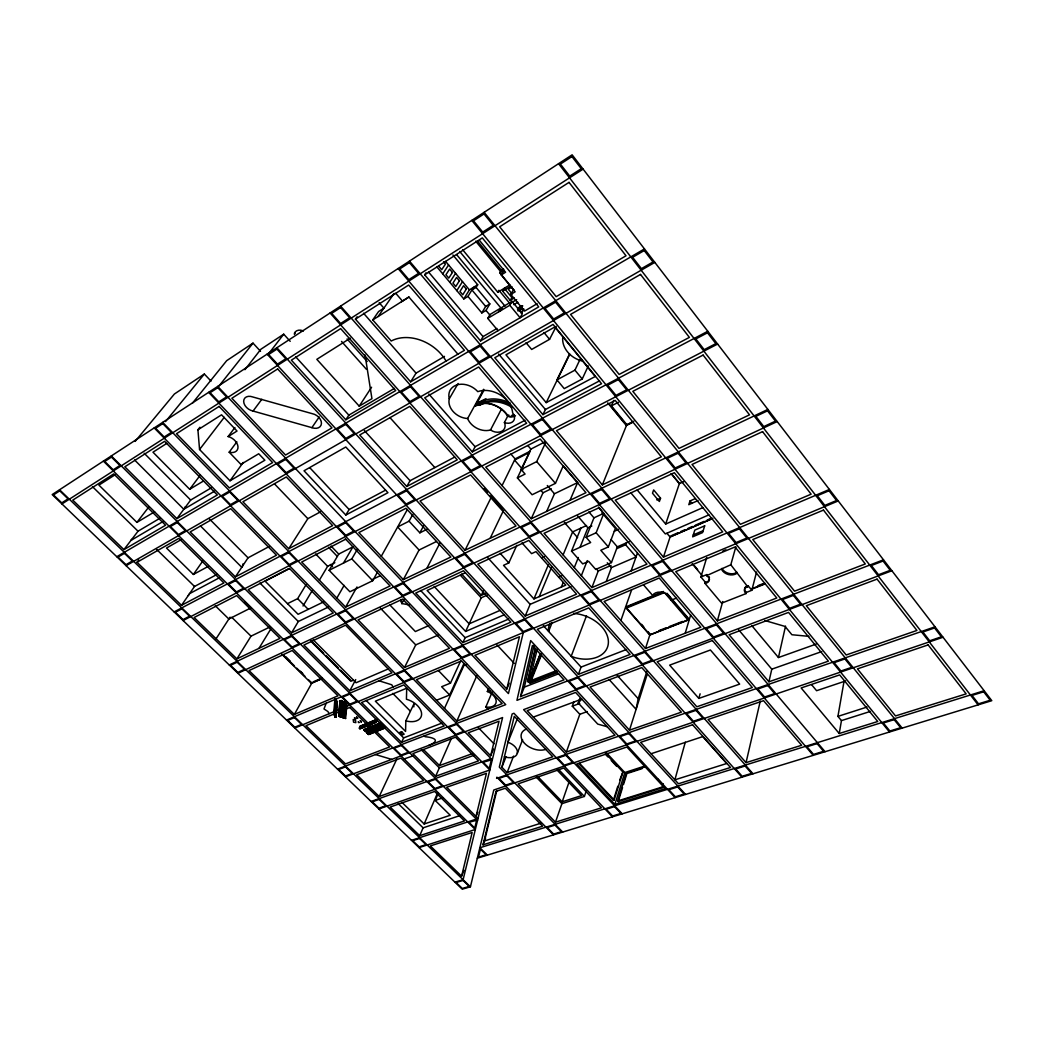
<?xml version="1.0" encoding="UTF-8"?>
<svg xmlns="http://www.w3.org/2000/svg" width="1044" height="1044" viewBox="0 0 1044 1044"><rect width="100%" height="100%" fill="white"/><g stroke="black" fill="none" stroke-linecap="round" stroke-linejoin="round"><path stroke-width="1.5" d="M405.842 720.856L405.555 731.426L375.357 701.176L406.716 688.192L406.429 699.245A16.378 10.27 25.2 0 1 421.606 714.318A16.378 10.27 25.2 0 1 405.842 720.856L413.933 703.878L413.829 706.905M333.61 714.553L334.837 714.814L333.61 714.553L334.902 698.932L336.09 699.31L334.772 716.941L335.933 717.319L337.264 701.751L336.077 701.359L337.199 701.881L335.933 717.319M334.772 714.931L336.09 699.31M336.677 701.555L335.424 717.006M338.674 716.21L340.031 700.602L341.218 700.981L339.848 716.589L338.674 716.21L340.031 700.602M340.618 700.798L339.261 716.406L340.553 700.915L341.518 700.42M340.357 716.758L341.727 701.15L342.915 701.542L341.532 717.15L340.357 716.758L341.727 701.15M342.328 701.346L340.944 716.954L342.562 700.902M342.706 717.528L344.115 701.933L345.29 702.312L343.946 717.789L342.706 717.528L343.946 717.789M343.881 717.92L345.29 702.312M344.442 718.102L345.799 702.625L347.052 702.886L345.616 718.481L344.442 718.102L345.864 702.508L347.052 702.886M346.451 702.69L345.094 718.168M358.862 722.592L358.17 721.756L359.045 722.605M361.185 721.809L360.154 720.765M360.832 721.835L361.498 721.678M361.328 721.717L360.467 720.634M357.779 718.011L356.435 717.097M357.609 718.063L356.748 716.967M839.232 733.527L801.139 687.957L839.65 674.907L877.743 721.495L839.232 733.527L841.451 720.608L837.927 716.38L843.996 681.51M646.902 671.357L638.197 698.697L636.096 709.333L609.187 679.579M816.264 644.057L778.446 657.537L785.532 626.139M768.919 681.784L729.117 634.739L788.546 612.397L828.401 661.152L768.919 681.784L771.79 669.178L738.63 629.754M746.042 762.642L708.041 719.499L763.569 700.681L801.635 745.272L746.042 762.642L760.28 701.059M520.538 696.57L532.388 645.505L564.021 679.853L520.538 696.57L524.349 687.122L534.084 645.349M557.418 672.519L530.195 683.128L527.598 681.51L535.376 648.35M540.309 653.661L530.13 679.057L528.551 678.535L535.337 649.603M530.13 679.057L537.308 648.611M461.605 876.177L472.149 832.499L430.311 845.927L461.605 876.177L463.941 870.252M490.68 755.765L499.032 721.234L468.273 732.797L490.68 755.765L493.447 748.992M506.797 689.053L519.429 636.762L474.903 655.306L506.797 689.053L509.211 683.22M477.33 858.194L991.8 700.681L572.125 154.825L52.2 494.569L462.244 889.175L470.426 886.787L493.786 790.008L943.032 637.245M483.007 844.831L496.004 791.365L505.309 788.22L542.619 826.196L483.007 844.831L485.564 838.215M501.877 767.236L514.261 716.328L552.772 756.769L507.11 772.612L501.877 767.236L506.04 756.73M496.774 790.608L484.507 840.955L540.962 823.207M709.515 579.237A5.82 4.241 16.9 0 1 705.235 582.147L704.896 583.27L721.6 603.171L746.042 593.579L746.343 592.444L751.837 590.278L756.535 572.06M746.042 593.579A5.768 4.189 15 0 1 747.752 586.819L748.052 585.671A5.768 4.189 15 0 0 747.23 585.906M747.752 586.819L730.813 564.765L735.85 546.756M685.282 742.193L674.868 779.829L726.715 763.503L702.808 736.594L651.038 753.755M698.841 698.41L739.661 684.107L710.416 649.994L669.661 665.145L698.841 698.41L700.106 693.816M717.372 620.854L776.775 598.003L735.028 546.952L675.742 571.642L717.372 620.854L722.735 601.514M662.418 786.954L662.979 787.581L618.205 801.583L617.643 800.983L662.418 786.954L663.279 783.913M704.896 583.27A5.82 4.241 16.9 0 0 709.176 580.36A5.82 4.241 16.9 0 0 706.618 575.662L730.813 564.765M706.618 575.662L706.945 574.526L700.915 576.993L705.235 582.147M663.318 592.196L626.609 607.216L626.283 608.156L649.799 635.039L688.061 620.097L688.348 619.131L666.829 593.997M700.915 576.993L706.736 557.561M685.203 633.225L690.658 614.981M617.643 800.983L626.335 772.978L646.092 766.544M618.205 801.583L622.55 787.581M623.516 784.475L626.896 773.578L626.335 772.978M614.89 804.389L665.25 788.677L626.883 747.008L576.706 764.012L614.89 804.389L624.821 772.56L644.905 766.009M613.415 800.213L614.146 799.978L579.681 763.49L578.95 763.738L613.415 800.213L617.8 786.236M619.744 780.012L622.903 772.012L605.324 753.129M614.146 799.978L622.903 772.012M629.48 730.161L681.367 712.152L641.76 667.573L590.056 687.017L629.48 730.161L647.189 674.372M645.505 648.494L700.837 627.222L659.221 578.011L604.111 601.488L645.505 648.494L650.112 634.086L647.972 631.633M695.265 498.614L690.006 500.963L688.792 504.683L698.018 500.559M663.449 557.118L722.683 531.866L674.32 472.71L615.281 500.167L663.449 557.118L670.379 536.068M555.473 822.176L601.396 807.834L563.786 767.992L518.111 783.874L555.473 822.176L561.907 803.658L584.392 796.441L586.258 790.83M637.218 489.962L665.681 524.049L679.657 482.772M537.921 776.671L562.194 801.818L569.097 781.917M354.399 717.907L355.769 718.781M620.88 620.527L631.711 589.612M660.552 498.21L659.377 501.512L652.487 493.212L653.661 489.923L660.552 498.21L656.793 499.919M566.357 752.045L614.981 735.185L575.622 692.446L527.207 710.638L566.357 752.045L579.812 714.292L587.263 711.577M631.098 570.911L637.388 553.216M607.19 726.728L597.742 724.092L578.245 702.977L579.877 698.436M579.812 714.292L572.295 706.188L573.939 701.672M616.639 548.7L625.63 544.746L626.322 542.88M578.428 674.307L630.093 654.431L588.738 607.895L537.321 629.31L578.428 674.307L581.077 667.09L626.478 649.485M580.947 528.081L571.525 551.128L582.722 563.904L588.62 561.307L595.706 569.424L611.458 562.572L617.33 546.847L629.18 541.614M606.251 581.495L611.432 567.584L636.07 556.948L625.63 544.746M586.506 615.738L571.212 656.245L575.022 657.668A31.124 21.428 21.2 0 0 608.391 641.394A31.124 21.428 21.2 0 0 573.574 613.402M591.896 587.615L646.967 564.138L598.878 507.802L544.054 533.314L591.896 587.615L598.238 570.99L611.04 565.443M611.458 562.572L600.796 550.266L608.339 546.926L615.373 528.46L602.075 512.891L602.532 511.743L598.525 507.058M504.422 756.743A11.771 7.399 22.3 0 0 517.315 753.298L522.574 739.778M507.11 772.612L513.583 756.078M586.128 537.308L596.137 532.779L603.837 513.283L593.958 517.837L586.128 537.308L590.656 542.528L571.525 551.128M581.351 575.662L587.276 560.615M517.524 718.246L507.945 742.258A11.771 7.399 22.3 0 1 517.315 753.298M529.164 682.032L540.544 653.674M477.813 811.997L476.025 816.473L486.439 773.33L446.675 787.254L478.087 818.535M557.078 671.918L531.435 681.928L530.404 680.818L541.144 653.988M530.195 683.128L541.549 654.758M528.551 678.535L530.952 672.571M527.598 681.51L529.987 675.533M552.172 622.498L548.596 631.411L548.452 628.462A31.124 21.428 21.2 0 1 550.201 623.151M574.278 567.623L578.35 557.496M580.033 547.304L587.902 527.82L591.831 526.019M607.712 402.88L626.269 425.482L626.713 424.36M602.362 484.886L661.322 456.815L615.203 400.413L556.491 430.676L602.362 484.886L626.583 425.182L632.168 422.389M561.359 587.041L563.173 582.565M563.094 554.912L572.621 531.905L586.545 525.524M539.239 596.62L551.715 566.879M525.197 616.038L576.549 594.153L528.799 540.414L477.774 564.151L525.197 616.038L530.156 604.332L570.977 586.741M516.806 545.32L508.819 562.912L503.534 565.326L533.941 598.917L548.4 564.739M487.913 709.124L485.851 706.971L492.089 692.289M485.851 706.971A11.81 7.634 23.3 0 0 496.187 701.933A11.81 7.634 23.3 0 0 487.339 691.506L488.592 688.57M570.024 500.285L577.593 482.589L563.264 465.807L555.447 483.359L532.101 494.752L517.393 477.904L529.66 452.339L514.548 460.065L522.966 469.774M633.838 421.202L626.857 424.699L611.406 405.868L613.755 400.361M419.714 835.683L464.476 820.976L434.656 791.469L390.143 807.064L419.714 835.683L423.107 827.84L460.026 815.573M402.097 802.51L424.164 823.99L450.225 815.273L435.191 800.448L437.762 794.51M424.164 823.99L437.606 792.879M423.564 749.631L439.498 765.578L451.256 738.787M435.648 776.266L478.491 760.906L455.497 737.181L412.889 753.611L435.648 776.266L439.341 767.836L474.407 755.125M456.841 721.078L502.177 703.643L461.474 660.904L416.439 679.67L456.841 721.078L476.756 675.873M546.651 511.416L554.455 493.76L577.593 482.589M436.522 700.25L449.664 694.991L463.771 663.893M444.483 708.406L463.927 665.485L466.798 664.297M531.239 518.751L585.971 492.69L540.192 439.08L485.773 467.138L531.239 518.751L542.984 492.794L551.258 488.775M449.664 694.991L441.638 686.717L450.499 683.102L460.626 660.956M462.883 642.608L510.868 622.146L463.549 570.768L415.747 593.044L462.883 642.608L465.141 637.701L508.519 619.131M569.606 353.903L556.961 379.886L564.23 388.642L582.226 379.011L588.281 365.948M465.389 572.725L427.113 590.473L465.637 631.437L481.232 597.794L487.052 595.197M461.709 574.096L481.31 595.328L483.307 591.034M379.22 796.507L423.642 780.573L400.935 758.101L356.696 774.739L379.22 796.507L396.89 758.91M517.393 477.904L525.067 474.067L521.087 469.487L536.707 461.605L545.62 442.643M401.562 742.336L444.157 725.958L403.845 684.903L361.576 702.521L401.562 742.336L403.663 737.886L441.625 723.205M556.961 379.886L574.931 370.15L579.825 359.841M490.184 538.286L503.586 510.281M521.087 469.487L530.887 449.103L544.903 441.912M542.932 414.638L601.553 383.722L553.072 324.423L494.804 357.74L542.932 414.638L545.425 409.509L599.556 380.838M546.195 402.632L595.263 376.493L554.782 326.994L505.962 354.816L546.195 402.632L569.528 354.712M384.949 727.981L368.649 734.545L367.827 733.749L368.715 734.428L384.949 727.981L384.127 727.172L367.827 733.749M382.848 726.089L383.67 726.898L367.436 733.358L366.614 732.549L367.501 733.227L383.735 726.781M383.252 726.494L367.083 732.823M502.047 485.604L515.123 458.903L530.235 451.165M380.838 724.079L380.068 723.127L363.782 729.756L364.604 730.565L380.89 723.949M381.19 724.445L382.013 725.254L365.791 731.727L364.969 730.917L365.857 731.609L382.078 725.136M381.608 724.849L365.439 731.205M465.063 550.253L515.997 525.993L470.635 474.929L420.066 501.003L465.063 550.253L491.528 496.683M380.068 723.127L363.782 729.756M380.421 723.675L364.265 730.03M376.101 722.291L359.919 728.79L359.162 727.851L375.344 721.339L376.101 722.291L359.919 728.79M377.262 720.53L376.493 719.577L360.219 726.232L361.041 727.055L377.328 720.399M404.537 667.468L449.481 648.311L402.632 599.112L358.079 619.836L404.537 667.468L415.747 644.866L437.984 635.17M376.493 719.577L360.219 726.232M364.604 730.565L363.847 729.625M361.041 727.055L360.284 726.115M526.046 342.706L531.657 349.453L549.562 339.326L556.23 326.328M458.094 383.5L449.285 398.795A16.704 12.711 29.5 0 0 467.621 418.513A16.626 12.645 28.5 0 0 490.51 429.958A10.166 7.739 27.8 0 0 501.799 431.276A10.166 7.739 27.8 0 0 504.409 422.533L507.671 416.191A8.548 6.577 27.6 0 0 515.501 415.734M514.379 414.833A6.603 5.089 27.6 0 1 508.819 416.321L508.154 416.112L508.754 414.951M426.8 568.471L439.968 542.971M345.616 718.481L344.507 717.972M404.106 599.23L401.849 603.549L409.483 604.959M339.848 716.589L338.739 716.08M490.51 429.958L501.551 408.896M341.532 717.15L340.422 716.641M346.386 702.821L346.752 702.129M334.772 716.941L335.998 717.202M342.85 701.672L341.662 701.281M349.805 690.802L391.983 672.819L345.525 625.186L303.869 645.062L349.805 690.802L355.717 679.579M344.115 701.933L345.225 702.442M403.349 579.629L450.864 557L405.986 508.271L358.849 532.571L403.349 579.629L419.062 550.005L436.392 541.549M472.345 451.882L526.659 423.238L478.635 366.992L424.725 397.803L472.345 451.882L475.085 446.702L524.949 420.301M341.218 700.981L339.966 700.733M334.263 714.618L335.437 699.245M336.599 701.685L337.564 701.19M412.798 514.431L409.078 521.178L419.858 532.832L423.616 525.837M484.664 403.036L485.29 401.875M512.082 407.434A28.788 21.924 27.6 0 0 486.073 402.553L479.614 405.137L480.24 403.976M480.292 404.994L480.932 403.845M479.614 405.137L482.445 401.953M467.621 418.513L483.672 389.295M507.671 416.191A21.767 16.56 28.1 0 0 483.372 403.493L475.359 405.92L483.972 390.234M343.437 563.107L352.95 546.834L338.739 554.077L329.121 570.298L349.91 591.752L372.695 580.725L377.419 572.203M521.269 313.2L523.514 309.141M521.465 313.239L523.814 308.998M519.586 311.477L522.731 305.827M519.925 311.256L522.17 307.21M518.216 310.407L519.742 307.667M381.282 556.295L407.421 509.459M518.033 311.06L520.134 307.301L517.406 309.05M281.75 654.183L311.36 683.324L311.83 682.476M294.356 714.435L337.995 695.826L292.176 650.503L249.007 670.587L294.356 714.435L311.843 683.037L322.244 678.456M345.603 539.239L301.69 562.037L345.642 607.099L356.983 586.976M509.798 305.266L512.03 301.338L522.313 313.8L520.121 317.754L509.798 305.266L487.744 318.381L498.04 330.687M406.782 486.478L457.246 459.856L409.744 406.377L359.723 434.97L406.782 486.478L410.057 480.723L454.688 457.076M503.743 289.266L502.634 291.159L510.242 300.372L511.873 297.514L504.304 288.314M336.847 598.068L344.128 585.397M499.75 311.243L500.859 309.311M501.094 310.433L502.203 308.515L499.502 310.12L498.393 312.052M537.099 303.726L524.571 311.086L510.829 294.408L513.596 289.606M426.043 272.758L424.66 274.82L480.566 340.905L483.046 336.612L496.944 328.455M329.121 570.298L351.815 558.892L357.531 549.053M487.744 318.381L490.041 314.466L512.03 301.338M473.545 287.335L467.96 296.392L481.819 312.926L485.995 310.42L489.832 303.908L476.077 287.4L477.695 284.764L452.926 254.984M462.688 249.777L497.792 292.216L498.928 290.284L509.955 303.634L516.649 299.641M291.589 632.834L333.232 613.011L289.397 568.38L248.185 589.625L291.589 632.834L298.31 621.506L328.325 607.06M481.819 312.926L485.669 306.427L489.832 303.908M303.034 606.003L312.091 590.813M319.373 580.177L327.633 566.318L334.811 562.69M510.829 294.408L515.149 291.824L501.25 274.898L504.082 270.161L499.789 272.797L514.196 290.493M499.789 272.797L501.355 270.174L503.495 268.856M287.518 603.654L297.631 598.656L306.049 584.718M345.812 515.018L387.95 492.703L345.799 447.002L304.026 470.779L345.812 515.018L349.14 509.524L385.562 490.158M258.964 648.363L270.709 629.127M436.666 266.638L463.797 298.936L469.408 289.88L477.695 284.764M236.897 658.868L279.936 638.38L236.662 595.563L194.119 617.5L236.897 658.868L251.017 636.161L269.991 626.948M357.139 316.75L355.43 319.138L410.644 381.83L416.034 373.139L444.496 356.396M456.815 290.623L462.505 281.619M250.168 608.796L250.651 608.039L228.845 619.014L215.234 605.703M288.731 548.752L332.618 525.602L286.291 476.951L242.887 501.772L288.731 548.752L307.836 518.672L320.417 511.886M449.807 282.272L455.562 273.319M216.095 638.745L230.058 617.148M188.285 595.511L189.577 593.644L219.123 577.906M350.327 338.191L316.828 359.332L359.214 406.155L371.573 387.233M442.747 273.88L448.594 264.967M345.812 419.766L395.702 390.573L340.657 328.612L291.354 360.167L345.812 419.766L348.853 415.134L394.475 388.368M235.396 576.888L276.477 555.225L230.776 508.689L190.204 531.892L235.396 576.888L248.041 557.822L269.13 546.534M311.882 427.648A9.174 6.538 33.5 0 0 321.448 423.303A9.174 6.538 33.5 0 0 312.169 413.646L252.87 396.994A9.187 6.408 35.4 0 0 243.67 401.405A9.187 6.408 35.4 0 0 253.066 411.049L311.882 427.648L319.164 417M138.774 559.962L137.025 562.285L181.525 605.311L194.523 586.467L216.982 574.448M378.098 316.541L394.097 293.429M446.075 361.093A38.302 29.088 32.4 0 0 391.226 341.023L372.76 319.921L378.594 311.53L383.905 308.15L379.194 302.721M181.421 539.526L166.492 548.035L193.388 574.461L202.614 561.228M356.617 717.776L357.283 718.141M199.913 427.244L197.916 429.802L199.561 449.507L229.993 480.788L243.213 462.453M229.993 480.788L264.876 460.221L258.716 453.775L240.916 464.371L229.171 452.196L236.857 441.808M176.88 518.633L217.309 494.973L164.613 441.325L124.823 466.798L176.88 518.633L190.66 500.05L211.436 487.757M253.066 411.049L261.822 399.304M229.171 452.196A10.283 6.982 34.6 0 0 237.993 446.806A10.283 6.982 34.6 0 0 228.127 436.549L234.913 427.505M166.635 443.478L152.972 452.196L189.682 489.284L200.37 475.02M199.561 449.507L224.251 417.326M123.923 549.614L165.591 525.236L113.718 473.911L72.767 500.128L123.923 549.614L138.03 531.213L160.189 518.098M115.036 474.811L98.919 485.121L136.921 522.391L148.874 506.914M267.93 354.673L283.72 334.184L290.206 341.336M244.909 369.693L260.896 349.231L283.72 334.184M218.679 386.411L253.013 343.137L260.517 351.28M192.344 403.297L226.678 360.676L253.013 343.137M165.539 421.58L204.35 374.039L211.032 381.099M135.107 441.429L174.4 394.006L204.35 374.039M578.245 702.977L581.756 699.102L533.314 717.084M401.483 301.729L408.909 297.018L457.898 354.177M475.359 405.92L479.992 402.24L485.838 399.865A30.667 23.373 27.6 0 1 510.255 403.154M355.299 718.951L354.712 717.776M61.948 503.952L583.126 169.115M355.43 319.138L408.674 285.051L464.423 350.353L410.644 381.83M424.66 274.82L482.315 237.901L538.717 306.871L480.566 340.905M197.916 429.802L221.55 414.82L237.027 431.041L228.127 436.549M372.76 319.921L408.909 297.018M476.077 287.4L471.927 289.958L485.669 306.427M501.25 274.898L505.57 272.249L479.444 240.355M463.797 298.936L467.96 296.392M428.627 745.468C441.573 740.287 433.208 737.39 425.169 736.712L424.242 735.889M497.792 292.216L509.824 284.921M502.634 291.159L510.647 286.304M512.134 286.93L508.297 289.253L512.186 293.99M189.682 489.284L203.489 481.01M136.921 522.391L154.603 511.808M510.242 300.372L514.248 297.971M513.805 304.665L517.824 302.277M517.72 308.176L521.896 305.696M162.981 521.543L131.035 540.348A9.161 7.112 55.6 0 1 132.392 539.069M134.585 459.973L183.822 509.276L214.385 491.28M359.214 406.155L371.938 398.664L365.048 354.986M116.771 556.713L644.474 248.916M126.102 565.691L654.836 262.383M137.025 562.285L178.863 538.365L223.912 582.943L181.525 605.311M193.388 574.461L208.435 566.279M174.126 611.901L707.793 331.274M183.091 620.541L717.619 344.05M289.475 568.588L265.111 581.143L298.088 614.29L324.097 601.657M611.406 405.868L618.387 402.292M409.078 521.178L397.647 526.972L419.062 550.005M626.269 425.482L633.317 421.959M419.858 532.832L427.113 529.23M371.664 579.864L380.473 575.596M345.642 607.099L390.091 585.945L345.264 538.756M229.275 664.989L767.875 409.418M237.915 673.289L777.206 421.554M683.846 481.584L679.357 483.672L671.201 473.715M541.575 557.953L544.446 556.648M614.303 531.265L618.609 529.321M481.31 595.328L485.682 593.37M428.627 625.656L415.355 631.542L389.66 604.75M665.681 524.049L702.86 507.619M313.291 681.823L322.035 677.974M311.36 683.324L321.565 678.822M558.71 577.202L561.581 575.949M708.824 514.901L665.315 533.928L630.915 492.898M671.853 535.428L677.726 532.871M680.662 531.592L685.06 529.673M687.996 528.408L692.394 526.489M695.33 525.21L704.139 521.374M707.075 520.095L711.486 518.189M500.154 610.348L469.161 623.829L434.187 586.493M670.235 536.838L712.608 518.411M712.66 518.49L670.065 537.007L666.972 533.314M533.941 598.917L565.757 585.136L535.963 551.637L531.579 553.633L522 542.893M465.637 631.437L504.161 614.812M353.485 680.127L350.862 681.262L310.603 641.029M693.281 534.919L703.199 530.652M388.211 668.943L356.082 682.737L313.213 639.815M286.526 720.073L829.406 489.453M294.813 728.046L838.241 500.937M722.879 551.062L725.828 549.823M663.475 591.465L625.643 606.956L649.968 634.765L689.34 619.392L666.959 593.24M354.777 718.729L355.613 718.872M626.283 608.156L664.467 592.561L688.061 620.097M676.094 598.251L671.07 600.274A9.827 7.034 18.5 0 0 662.901 592.522A9.827 7.034 18.5 0 0 652.617 595.406L643.665 585.018M364.969 730.917L381.256 724.314M412.863 755.947L404.119 758.936M366.614 732.549L382.913 725.958M487.339 691.506L489.727 690.567M758.061 585.619L762.59 583.831M751.706 588.79L765.226 583.466M751.706 589.207L765.317 583.857M530.404 680.818L556.047 670.796M658.934 630.628L666.281 627.757M669.23 626.609L682.463 621.428M524.349 687.122L558.657 673.771M337.512 769.141L505.74 704.635L208.643 392.348M883.498 559.806L516.937 700.341L530.691 640.611L675.142 797.629M345.486 776.814L502.595 717.567L463.105 879.727L454.936 882.141M891.902 570.742L523.618 709.633L622.237 813.824M572.295 706.188L579.746 703.434M439.498 765.578L472.541 753.559M371.116 801.479L491.006 758.623M771.79 669.178L821.719 651.587M378.894 808.969L489.832 769.976L154.212 427.923M935.019 626.818L496.579 778.406L496.892 777.167L553.503 834.861M435.191 800.448L442.63 797.877M845.614 680.962L816.591 690.697L811.645 684.747M411.493 840.342L476.351 819.096M628.41 773.082L642.086 768.632M419.049 847.611L475.346 829.484L103.395 461.122M562.194 801.818L581.482 795.606L557.157 770.146M837.927 716.38L866.951 707.075M841.451 720.608L870.474 711.382M984.153 690.723L479.848 847.754L487.326 855.127M481.819 403.101L485.525 403.023A23.712 18.035 28.1 0 1 506.784 414.142L508.154 416.112M486.152 401.875L476.73 403.245L485.995 398.678L478.909 405.216L486.7 401.405A28.762 21.924 27.6 0 1 509.576 404.498M808.865 636.344L791.9 634.739L785.049 626.426L764.73 620.488M300.776 330.778L302.89 331.313M375.54 754.551L391.683 759.393M346.099 702.051L347.287 702.429M334.837 699.062L336.024 699.441M378.998 680.792L391.774 684.786L393.079 686.991M326.185 703.238L323.992 708.954L327.947 711.551L329.121 713.718M59.56 489.767L470.426 886.787M398.234 803.671L423.107 827.84M231.794 617.33L251.017 636.161M92.42 486.608L138.03 531.213M156.613 549.392L194.523 586.467M285.664 656.702L290.219 661.178M300.45 671.266L302.734 673.51M282.872 654.51L294.46 665.915M296.77 668.199L304.887 676.199M308.358 679.618L311.843 683.037M244.948 602.388L249.503 606.916M111.303 455.954L477.578 820.323M421.267 749.749L439.341 767.836M311.269 640.99L323.653 653.374M325.911 655.632L338.295 668.003M340.54 670.261L350.68 680.388M366.105 700.394L403.663 737.886M259.904 583.009L298.31 621.506M200.448 525.915L241.764 567.284A9.37 2.349 -43.7 0 0 242.874 563.969M144.189 453.253L190.66 500.05M209.4 518.92L248.041 557.822M297.631 598.656L308.241 609.37M392.753 693.386L410.305 711.121M162.668 422.389L492.272 759.928M562.703 832.055L499.306 767.131L512.134 713.966L513.961 713.274L612.463 816.813M315.627 553.933L327.633 566.318M478.439 727.759L493.982 743.785M438.376 670.522L450.499 683.102M536.238 777.101L561.907 803.658M330.452 564.504L332.592 566.722M328.56 547.291L337.342 556.426M380.238 608.013L415.747 644.866M274.533 483.92L307.836 518.672M331.078 546.077L338.739 554.077M558.657 769.493L584.392 796.441M351.815 558.892L372.695 580.725M217.713 386.411L508.428 693.581L523.292 632.573L267.12 354.138M420.615 590.486L465.141 637.701M309.794 467.725L349.14 509.524M497.074 644.983L514.314 663.436M606.538 752.92L624.821 772.56M605.703 754.551L607.895 756.913M611.197 760.45L616.691 766.348M460.378 575.218L481.232 597.794M657.524 778.772L662.94 784.644M276.869 347.756L685.543 794.445M543.363 625.669L581.077 667.09M364.369 430.572L410.057 480.723M295.765 356.891L348.853 415.134M487.613 557.496L530.156 604.332M500.089 553.242L508.819 562.912M389.999 417.652L434.852 467.582M617.252 675.429L638.197 698.697M341.532 341.401L366.444 369.341M330.087 312.991L741.932 777.18M484.299 488.566L487.522 492.194M483.855 488.592L487.091 492.233M490.315 495.874L502.164 509.198M347.091 338.922L367.201 361.55M340.618 306.114L753.024 773.787M428.81 394.006L475.085 446.702M363.534 313.226L416.034 373.139M596.163 568.615L598.238 570.99M641.564 624.312L643.704 626.752M540.87 490.38L542.984 492.794M564.36 522.405L577.606 537.621M607.269 562.781L611.432 567.584M510.894 454.049L515.123 458.903M577.502 515.775L587.902 527.82M547.317 485.512L554.455 493.76M527.859 445.579L530.887 449.103M395.767 293.312L402.475 301.103M536.707 461.605L555.447 483.359M596.137 532.779L608.339 546.926M588.855 511.899L593.958 517.837M611.04 539.513L617.33 546.847M398.09 268.543L813.211 755.347M409.483 261.104L825.073 751.719M498.601 354.007L545.425 409.509M428.484 271.949L483.046 336.612M694.547 565.874L697.614 569.541M692.172 563.721L702.442 575.988M438.871 266.324L441.716 269.704L445.423 264.08L443.543 261.835M751.771 625.578L778.446 657.537M445.579 261.365L469.408 289.88M485.995 310.42L489.923 315.105M456.789 254.827L501.368 308.528M459.712 251.473L505.035 306.166M748.052 585.671L751.837 590.278M690.006 500.963L691.963 503.352M475.712 241.216L500.494 271.414M609.148 403.924L618.374 415.186M620.436 417.678L623.503 421.437M543.95 332.501L549.562 339.326M574.931 370.15L582.226 379.011M671.396 473.676L679.5 483.581M477.382 240.942L501.355 270.174M471.771 220.401L889.488 732.001M484.142 212.323L902.186 728.112M558.566 163.686L978.084 704.87M545.725 749.37A15.699 10.022 21.6 0 1 524.571 743.354A15.699 10.022 21.6 0 1 526.411 729.09M736.699 573.43A9.2 6.76 15.8 0 1 721.639 569.528M746.343 592.444A5.768 4.189 15 0 1 744.698 588.411M744.946 587.772A5.768 4.189 15 0 1 745.325 587.185M745.847 586.663A5.768 4.189 15 0 1 746.486 586.232M737.012 572.295A9.187 6.76 15.8 0 1 721.965 568.393M709.098 576.706A5.82 4.241 16.9 0 1 709.45 577.554M185.219 506.81A9.566 1.918 -43.2 0 1 183.822 509.276M294.343 333.388A8.639 6.342 36.6 0 1 302.89 330.739M294.408 334.445A7.921 5.807 36.5 0 1 295.256 333.062M513.152 414.925A6.603 5.089 27.6 0 1 511.991 415.238M504.409 422.533A8.6 6.59 27.6 0 0 513.335 421.123A8.6 6.59 27.6 0 0 512.643 412.915A23.725 18.166 28.4 0 0 477.8 391.644A17.604 13.441 29.7 0 0 457.703 384.701A17.604 13.441 29.7 0 0 449.285 398.795M582.147 361.002A22.851 18.596 26 0 1 562.742 337.277M344.637 702.247L343.293 717.724L344.637 702.247M400.961 600.052L401.849 603.549L400.961 600.052M480.423 849.15L478.504 857.111L486.126 854.775L480.423 849.15M476.651 820.258L474.759 828.062L468.939 822.28L476.651 820.258M491.306 759.888L489.244 768.436L483.176 762.25L491.306 759.888M704.687 525.837L702.599 532.571L692.668 536.838L694.795 530.117L704.687 525.837M384.544 727.577L368.232 734.154L384.544 727.577M376.91 719.982L360.637 726.65L376.91 719.982M375.749 721.756L359.514 728.386L375.749 721.756M466.316 289.058L462.753 294.786L459.96 291.446L463.536 285.743L466.316 289.058M459.399 280.784L455.784 286.474L452.966 283.12L456.593 277.443L459.399 280.784M452.43 272.458L448.763 278.109L445.932 274.742L449.625 269.091L452.43 272.458M712.36 640.494L752.332 687.539L696.844 706.788L657.198 661.779L712.36 640.494M59.743 490.837L53.479 494.921L61.766 502.895L68.043 498.862L59.743 490.837M111.447 457.089L104.739 461.474L113.17 469.826L119.903 465.493L111.447 457.089M162.786 423.59L155.595 428.275L164.169 437.018L171.373 432.386L162.786 423.59M217.804 387.676L210.092 392.714L218.809 401.875L226.535 396.903L217.804 387.676M276.921 349.101L268.621 354.516L277.469 364.134L285.795 358.784L276.921 349.101M340.618 307.536L331.666 313.37L340.644 323.496L349.609 317.728L340.618 307.536M409.431 262.618L399.748 268.934L408.856 279.622L418.553 273.384L409.431 262.618M484.024 213.942L473.506 220.793L482.733 232.094L493.251 225.321L484.024 213.942M571.929 156.561L560.406 164.091L569.737 176.123L581.273 168.71L571.929 156.561M219.123 406.416L176.501 433.717L229.367 487.913L272.628 462.596L219.123 406.416M277.652 368.95L231.872 398.26L285.547 455.04L331.94 427.883L277.652 368.95M569.032 182.374L499.658 226.796L556.191 296.653L626.022 255.78L569.032 182.374M124.432 553.333L118.024 557.052L125.959 564.687L132.379 561.006L124.432 553.333M177.271 522.548L170.42 526.541L178.472 534.528L185.349 530.574L177.271 522.548M229.654 492.037L222.32 496.305L230.502 504.643L237.849 500.428L229.654 492.037M285.691 459.386L277.848 463.954L286.147 472.684L294.017 468.169L285.691 459.386M345.812 424.36L337.382 429.28L345.799 438.428L354.242 433.573L345.812 424.36M410.462 386.698L401.392 391.996L409.914 401.601L419.009 396.381L410.462 386.698M480.175 346.086L470.374 351.802L479 361.929L488.814 356.291L480.175 346.086M555.578 302.173L544.955 308.358L553.672 319.033L564.295 312.939L555.578 302.173M644.226 250.534L632.612 257.294L641.407 268.647L653.022 261.979L644.226 250.534M640.507 274.442L570.572 314.414L619.144 374.431L689.379 337.382L640.507 274.442M181.891 608.835L175.366 612.254L183 619.588L189.525 616.208L181.891 608.835M235.644 580.594L228.675 584.262L236.414 591.922L243.409 588.307L235.644 580.594M288.862 552.641L281.423 556.556L289.266 564.556L296.718 560.693L288.862 552.641M345.721 522.783L337.76 526.959L345.708 535.324L353.681 531.2L345.721 522.783M406.625 490.797L398.09 495.287L406.129 504.03L414.69 499.606L406.625 490.797M472.005 456.463L462.831 461.278L470.974 470.452L480.162 465.702L472.005 456.463M542.384 419.492L532.505 424.686L540.727 434.33L550.619 429.201L542.384 419.492M618.361 379.598L607.673 385.21L615.96 395.363L626.661 389.83L618.361 379.598M707.506 332.788L695.839 338.908L704.178 349.675L715.845 343.633L707.506 332.788M703.121 355.077L632.821 391.33L679.005 448.398L749.514 414.833L703.121 355.077M237.132 662.196L230.515 665.341L237.849 672.401L244.479 669.295L237.132 662.196M291.707 636.331L284.62 639.685L292.072 647.058L299.158 643.743L291.707 636.331M345.642 610.779L338.099 614.342L345.629 622.028L353.185 618.492L345.642 610.779M403.206 583.492L395.154 587.315L402.762 595.328L410.84 591.557L403.206 583.492M464.763 554.325L456.137 558.409L463.836 566.775L472.475 562.742L464.763 554.325M530.757 523.044L521.504 527.429L529.269 536.198L538.534 531.866L530.757 523.044M601.67 489.44L591.713 494.151L599.543 503.352L609.513 498.693L601.67 489.44M678.078 453.226L667.338 458.316L675.22 467.986L685.973 462.962L678.078 453.226M767.536 410.827L755.843 416.373L763.777 426.604L775.47 421.137L767.536 410.827M762.564 431.642L692.015 464.476L740.431 524.297L811.123 494.177L762.564 431.642M294.46 717.58L287.739 720.425L294.786 727.211L301.507 724.392L294.46 717.58M349.792 694.103L342.615 697.144L349.753 704.204L356.931 701.203L349.792 694.103M404.406 670.927L396.772 674.163L403.989 681.51L411.623 678.313L404.406 670.927M462.609 646.236L454.466 649.681L461.748 657.342L469.891 653.936L462.609 646.236M524.754 619.862L516.049 623.555L523.409 631.542L532.114 627.901L524.754 619.862M591.269 591.635L581.952 595.589L589.351 603.954L598.682 600.039L591.269 591.635M662.614 561.359L652.617 565.613L660.069 574.357L670.078 570.168L662.614 561.359M739.361 528.799L728.581 533.38L736.072 542.554L746.851 538.038L739.361 528.799M829.027 490.758L817.321 495.717L824.825 505.413L836.544 500.52L829.027 490.758M349.74 707.454L305.983 725.684L345.499 763.908L389.634 746.93L349.74 707.454M823.481 510.098L752.776 539.552L794.549 591.165L865.293 563.956L823.481 510.098M401.601 731.648L399.93 732.301L402.488 734.846L404.145 734.193L401.601 731.648M345.499 766.883L338.7 769.48L345.486 776.018L352.298 773.447L345.499 766.883M401.444 745.468L394.188 748.235L401.053 755.034L408.308 752.293L401.444 745.468M456.593 724.34L448.881 727.29L455.81 734.363L463.523 731.452L456.593 724.34M577.88 677.895L569.124 681.249L576.171 688.909L584.927 685.608L577.88 677.895M644.761 652.278L635.404 655.867L642.491 663.867L651.861 660.33L644.761 652.278M716.419 624.847L706.37 628.697L713.509 637.049L723.544 633.264L716.419 624.847M793.362 595.38L782.556 599.517L789.708 608.274L800.5 604.202L793.362 595.38M883.08 561.019L871.375 565.509L878.526 574.735L890.232 570.311L883.08 561.019M877.077 579.12L806.32 605.716L846.188 654.979L916.919 630.446L877.077 579.12M379.142 799.378L372.303 801.831L378.92 808.2L385.771 805.785L379.142 799.378M435.452 779.281L428.157 781.891L434.852 788.507L442.147 785.949L435.452 779.281M506.758 775.705L498.993 778.38L505.661 785.179L513.426 782.53L506.758 775.705M565.861 755.282L557.6 758.14L564.321 765.2L572.582 762.394L565.861 755.282M628.814 733.554L620.005 736.594L626.765 743.941L635.574 740.94L628.814 733.554M695.996 710.351L686.6 713.6L693.386 721.26L702.795 718.05L695.996 710.351M767.849 685.53L757.787 689.014L764.599 697.014L774.674 693.581L767.849 685.53M844.896 658.934L834.091 662.666L840.916 671.031L851.721 667.351L844.896 658.934M934.576 627.953L922.883 631.998L929.708 640.794L941.401 636.814L934.576 627.953M692.55 724.758L640.624 742.349L678.456 783.757L730.513 767.484L692.55 724.758M928.142 644.905L857.437 668.878L895.517 715.936L966.157 693.869L928.142 644.905M419.571 838.436L412.667 840.681L419.088 846.867L425.991 844.648L419.571 838.436M555.016 825.112L547.213 827.54L553.633 834.078L561.45 831.69L555.016 825.112M614.459 806.62L606.159 809.204L612.619 815.99L620.932 813.446L614.459 806.62M677.7 786.954L668.865 789.708L675.351 796.768L684.185 794.053L677.7 786.954M745.09 765.996L735.668 768.932L742.18 776.279L751.615 773.382L745.09 765.996M817.074 743.615L806.999 746.747L813.524 754.407L823.599 751.315L817.074 743.615M894.134 719.642L883.328 723.009L889.866 731.009L900.659 727.694L894.134 719.642M983.696 691.794L972.029 695.421L978.528 703.826L990.195 700.25L983.696 691.794M463.04 880.431L456.097 882.493L462.309 888.47L469.265 886.447L463.04 880.431M355.456 719.995L353.185 719.512L353.564 722.174L355.834 722.657L355.456 719.995"/></g></svg>
